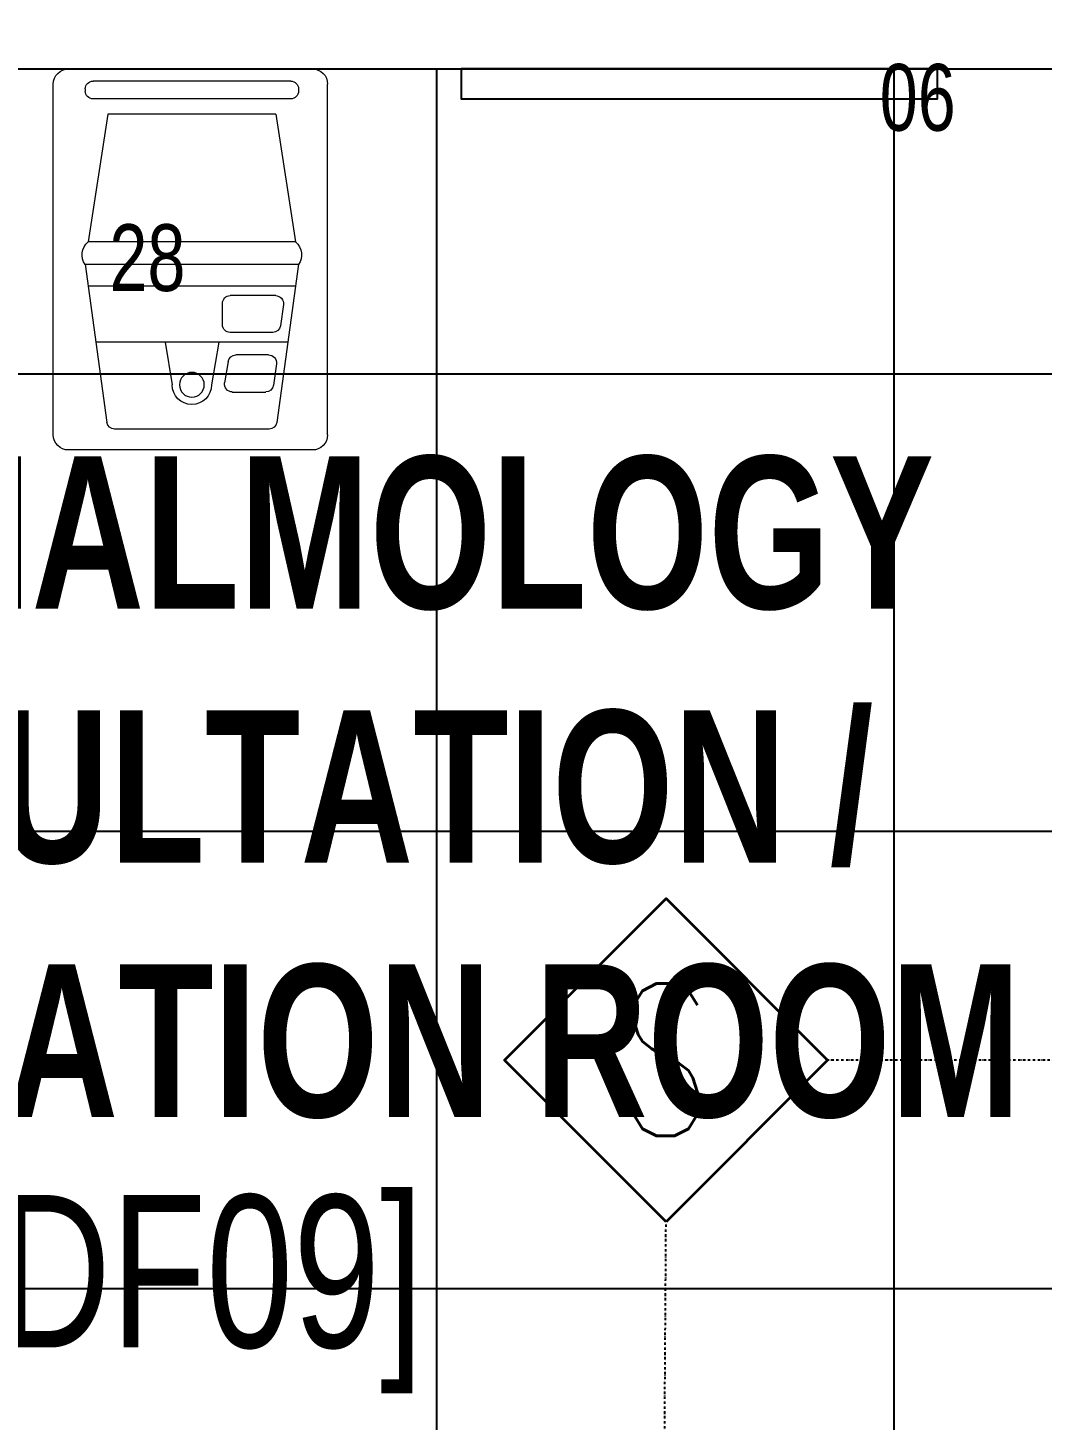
# Model space of a CAD drawing. Extents: x -12260 to 57327, y -29287 to 19916.
# Drawn here: x 11539 to 12870, y -9033 to -7206 of the extents above; entities that cross this region are included whole.
import ezdxf
from ezdxf import colors
from ezdxf.entities.mleader import LeaderData, LeaderLine
from ezdxf.enums import TextEntityAlignment as Align
from ezdxf.math import Vec2, Vec3

# ---------------------------------------------------------------- set-up
doc = ezdxf.new("R2010")
doc.units = 0
doc.header["$LTSCALE"] = 0.25
doc.linetypes.add('DASHDOT', pattern=[25.4, 12.7, -6.35, 0, -6.35])
for name, color, linetype, lineweight in [('01-First Floor$0$72_EGR_BASE_TEXT', 252, 'Continuous', 5), ('01-First Floor$0$72_EGR_EQP_TAG', 142, 'Continuous', 5), ('01-First Floor$0$LOADING', 253, 'Continuous', 5), ('01-First Floor$0$Walls', 251, 'Continuous', 5), ('E-LITE-CLNG-CNDT', 6, 'DASHDOT', 35), ('F-ALRM-CLNG @ 100', 33, 'Continuous', 35), ('F-ALRM-CLNG-CNDT', 51, 'DASHDOT', 25), ('T-DATA-TEXT', 2, 'Continuous', 25)]:
    doc.layers.add(name, color=color, linetype=linetype, lineweight=lineweight)
doc.layers.add('01-First Floor$0$FALSE CEILING', color=251, linetype='Continuous')
doc.styles.add('01-First Floor$0$X3G_ENTITY_257CFD', font='swisscl.ttf', dxfattribs={"height": 200})
doc.styles.add('01-First Floor$0$X3G_ENTITY_9EC9', font='swisscl.ttf', dxfattribs={"height": 0.2})
doc.styles.add('01-First Floor$0$X3G_ENTITY_9F38', font='swisscl.ttf', dxfattribs={"height": 0.2})
doc.styles.add('DC_Elc_Romans', font='elc_romans.shx', dxfattribs={"width": 0.7})
doc.styles.add('DC_SIMPLEX', font='SIMPLEX.shx', dxfattribs={"width": 0.7})

# ---------------------------------------------------------------- blocks, each defined once
blk = doc.blocks.new('*X187')
at = {"color": 0}
for p, q in [((5, 3), (5, 3)), ((5, 3), (5, 3)), ((5, 3), (5, 3)), ((5, 3), (5, 3)), ((5, 3), (5, 3)), ((5, 3), (5, 3)), ((5, 3), (5, 3)), ((5, 3), (5, 3)), ((5, 3), (5, 3)), ((5, 3), (5, 3)), ((5, 3), (5, 3)), ((5, 3), (5, 3)), ((5, 3), (5, 3)), ((5, 3), (5, 3)), ((5, 3), (5, 3)), ((5, 3), (5, 3)), ((5, 3), (5, 3)), ((5, 3), (5, 3)), ((5, 3), (5, 3)), ((5, 3), (5, 3)), ((5, 3), (5, 3)), ((5, 3), (5, 3)), ((5, 3), (5, 3)), ((5, 3), (5, 3)), ((5, 3), (5, 3)), ((5, 3), (5, 3)), ((5, 3), (5, 3)), ((5, 3), (5, 3)), ((5, 3), (5, 3)), ((5, 3), (5, 3)), ((5, 3), (5, 3)), ((5, 3), (5, 3)), ((5, 3), (5, 3)), ((5, 3), (5, 3)), ((5, 3), (5, 3)), ((5, 3), (5, 3)), ((5, 3), (5, 3)), ((5, 3), (5, 3)), ((5, 3), (5, 3)), ((5, 3), (5, 3)), ((5, 3), (5, 3)), ((5, 3), (5, 3)), ((5, 3), (5, 3)), ((5, 3), (5, 3)), ((5, 3), (5, 3)), ((5, 3), (5, 3)), ((5, 3), (5, 3)), ((5, 3), (5, 3)), ((5, 3), (5, 3)), ((5, 3), (5, 3)), ((5, 3), (5, 3)), ((5, 3), (5, 3)), ((5, 3), (5, 3)), ((5, 3), (5, 3)), ((5, 3), (5, 3)), ((5, 3), (5, 3)), ((5, 3), (5, 3)), ((5, 3), (5, 3)), ((5, 3), (5, 3)), ((5, 3), (5, 3)), ((5, 3), (5, 3)), ((5, 3), (5, 3)), ((5, 3), (5, 3)), ((5, 3), (5, 3)), ((5, 3), (5, 3)), ((5, 3), (5, 3)), ((6, 3), (5, 3)), ((5, 3), (5, 3)), ((6, 3), (5, 3)), ((5, 3), (5, 3)), ((6, 3), (5, 3)), ((5, 3), (5, 3)), ((6, 3), (5, 3)), ((5, 3), (5, 3)), ((5, 3), (5, 3)), ((5, 3), (5, 3)), ((5, 3), (5, 3)), ((5, 3), (5, 3)), ((5, 3), (5, 3)), ((5, 3), (5, 3)), ((5, 3), (5, 3)), ((5, 3), (5, 3)), ((5, 3), (5, 3)), ((5, 3), (5, 3)), ((5, 3), (5, 3)), ((5, 3), (5, 3)), ((5, 3), (5, 3)), ((5, 3), (5, 3)), ((5, 3), (5, 3)), ((5, 3), (5, 3)), ((5, 3), (5, 3)), ((5, 3), (5, 3)), ((5, 3), (5, 3)), ((5, 3), (5, 3)), ((5, 3), (5, 3)), ((5, 3), (5, 3)), ((6, 3), (6, 3)), ((6, 3), (6, 3)), ((6, 3), (6, 3)), ((6, 3), (6, 3)), ((6, 3), (6, 3)), ((6, 3), (6, 3)), ((6, 3), (6, 3)), ((6, 3), (6, 3)), ((6, 3), (6, 3)), ((6, 3), (6, 3)), ((6, 3), (6, 3)), ((6, 3), (6, 3)), ((6, 3), (6, 3)), ((6, 3), (6, 3)), ((6, 3), (6, 3)), ((6, 3), (6, 3)), ((6, 3), (6, 3)), ((6, 3), (6, 3)), ((6, 3), (6, 3)), ((6, 3), (6, 3)), ((6, 3), (6, 3)), ((6, 3), (6, 3)), ((6, 3), (6, 3)), ((6, 3), (6, 3)), ((6, 3), (6, 3)), ((6, 3), (6, 3)), ((6, 3), (6, 3)), ((6, 3), (6, 3)), ((6, 3), (6, 3)), ((6, 3), (6, 3)), ((6, 3), (6, 3)), ((6, 3), (6, 3)), ((6, 3), (6, 3)), ((6, 3), (6, 3)), ((6, 3), (6, 3)), ((6, 3), (6, 3)), ((6, 3), (6, 3)), ((6, 3), (6, 3)), ((6, 3), (6, 3)), ((6, 3), (6, 3)), ((6, 3), (6, 3)), ((6, 3), (6, 3)), ((6, 3), (6, 3)), ((6, 3), (6, 3)), ((6, 3), (6, 3)), ((6, 3), (6, 3)), ((6, 3), (6, 3)), ((6, 3), (6, 3)), ((6, 3), (6, 3)), ((6, 3), (6, 3)), ((6, 3), (6, 3)), ((6, 3), (6, 3)), ((6, 3), (6, 3)), ((6, 3), (6, 3)), ((6, 3), (6, 3)), ((6, 3), (6, 3)), ((6, 3), (6, 3)), ((6, 3), (6, 3)), ((6, 3), (6, 3)), ((6, 3), (6, 3)), ((6, 3), (6, 3)), ((6, 3), (6, 3)), ((6, 3), (6, 3)), ((6, 3), (6, 3)), ((6, 3), (6, 3)), ((6, 3), (6, 3)), ((6, 3), (6, 3)), ((6, 3), (6, 3)), ((6, 3), (6, 3)), ((6, 3), (6, 3)), ((6, 3), (6, 3)), ((6, 3), (6, 3)), ((6, 3), (6, 3)), ((6, 3), (6, 3)), ((6, 3), (6, 3)), ((6, 3), (6, 3)), ((6, 3), (6, 3)), ((6, 3), (6, 3)), ((6, 3), (6, 3)), ((6, 3), (6, 3)), ((6, 3), (6, 3)), ((6, 3), (6, 3)), ((6, 3), (6, 3)), ((6, 3), (6, 3)), ((6, 3), (6, 3)), ((6, 3), (6, 3)), ((6, 3), (6, 3)), ((6, 3), (6, 3)), ((6, 3), (6, 3)), ((6, 3), (6, 3)), ((6, 3), (6, 3)), ((6, 3), (6, 3)), ((6, 3), (6, 3)), ((6, 3), (6, 3)), ((6, 3), (6, 3)), ((6, 3), (6, 3)), ((6, 3), (6, 3)), ((6, 3), (6, 3)), ((6, 3), (6, 3)), ((6, 3), (6, 3)), ((6, 3), (6, 3)), ((6, 3), (6, 3)), ((6, 3), (6, 3)), ((6, 3), (6, 3)), ((6, 3), (6, 3)), ((6, 3), (6, 3)), ((6, 3), (6, 3)), ((6, 3), (6, 3)), ((6, 3), (6, 3)), ((6, 3), (6, 3)), ((6, 3), (6, 3)), ((6, 3), (6, 3)), ((6, 3), (6, 3)), ((6, 3), (6, 3)), ((6, 3), (6, 3)), ((6, 3), (6, 3)), ((6, 3), (6, 3)), ((6, 3), (6, 3)), ((6, 3), (6, 3)), ((6, 3), (6, 3)), ((6, 3), (6, 3)), ((6, 3), (6, 3)), ((6, 3), (6, 3)), ((6, 3), (6, 3)), ((6, 3), (6, 3)), ((6, 3), (6, 3)), ((6, 3), (6, 3)), ((6, 3), (6, 3)), ((6, 3), (6, 3)), ((6, 3), (6, 3)), ((6, 3), (6, 3)), ((6, 3), (6, 3)), ((6, 3), (6, 3)), ((6, 3), (6, 3)), ((6, 3), (6, 3)), ((6, 3), (6, 3)), ((6, 3), (6, 3)), ((6, 3), (6, 3)), ((6, 3), (6, 3)), ((6, 3), (6, 3)), ((6, 3), (6, 3)), ((6, 3), (6, 3)), ((6, 3), (6, 3)), ((6, 3), (6, 3)), ((6, 3), (6, 3)), ((6, 3), (6, 3)), ((6, 3), (6, 3)), ((6, 3), (6, 3)), ((6, 3), (6, 3)), ((6, 3), (6, 3)), ((6, 3), (6, 3)), ((6, 3), (6, 3)), ((6, 3), (6, 3)), ((6, 3), (6, 3)), ((6, 3), (6, 3)), ((6, 3), (6, 3)), ((6, 3), (6, 3)), ((6, 3), (6, 3)), ((6, 3), (6, 3)), ((6, 3), (6, 3)), ((6, 3), (6, 3)), ((6, 3), (6, 3)), ((6, 3), (6, 3)), ((6, 3), (6, 3)), ((6, 3), (6, 3)), ((6, 3), (6, 3)), ((6, 3), (6, 3)), ((6, 3), (6, 3)), ((6, 3), (6, 3)), ((6, 3), (6, 3)), ((6, 3), (6, 3)), ((6, 3), (6, 3)), ((6, 3), (6, 3)), ((6, 3), (6, 3)), ((6, 3), (6, 3)), ((6, 3), (6, 3)), ((6, 3), (6, 3)), ((6, 3), (6, 3)), ((6, 3), (6, 3)), ((6, 3), (6, 3)), ((6, 3), (6, 3)), ((6, 3), (6, 3)), ((6, 3), (6, 3)), ((6, 3), (6, 3)), ((6, 3), (6, 3)), ((6, 3), (6, 3)), ((6, 3), (6, 3)), ((6, 3), (6, 3)), ((6, 3), (6, 3)), ((6, 3), (6, 3)), ((6, 3), (6, 3)), ((6, 3), (6, 3)), ((6, 3), (6, 3)), ((6, 3), (6, 3)), ((6, 3), (6, 3)), ((6, 3), (6, 3)), ((6, 3), (6, 3)), ((6, 3), (6, 3)), ((6, 3), (6, 3)), ((6, 3), (6, 3)), ((6, 3), (6, 3)), ((6, 3), (6, 3)), ((6, 3), (6, 3)), ((6, 3), (6, 3)), ((6, 3), (5, 3)), ((6, 3), (5, 3)), ((6, 3), (5, 3)), ((6, 3), (5, 3)), ((6, 3), (5, 3)), ((6, 3), (6, 3)), ((6, 3), (6, 3)), ((6, 3), (6, 3)), ((6, 3), (6, 3)), ((6, 3), (6, 3)), ((6, 3), (6, 3)), ((6, 3), (6, 3)), ((6, 3), (6, 3)), ((6, 3), (6, 3)), ((6, 3), (6, 3)), ((6, 3), (6, 3)), ((6, 3), (6, 3)), ((6, 3), (6, 3)), ((6, 3), (6, 3)), ((6, 3), (6, 3)), ((6, 3), (6, 3)), ((6, 3), (6, 3)), ((6, 3), (6, 3)), ((6, 3), (6, 3)), ((6, 3), (6, 3)), ((6, 3), (6, 3)), ((6, 3), (6, 3)), ((6, 3), (6, 3)), ((6, 3), (6, 3)), ((6, 3), (6, 3)), ((6, 3), (6, 3)), ((6, 3), (6, 3)), ((6, 3), (6, 3)), ((6, 3), (6, 3)), ((6, 3), (6, 3)), ((6, 3), (6, 3)), ((6, 3), (6, 3)), ((6, 3), (6, 3)), ((6, 3), (6, 3)), ((6, 3), (6, 3)), ((6, 3), (6, 3)), ((6, 3), (6, 3)), ((6, 3), (6, 3)), ((6, 3), (6, 3)), ((6, 3), (6, 3)), ((6, 3), (6, 3)), ((6, 3), (6, 3)), ((6, 3), (6, 3)), ((6, 3), (6, 3)), ((6, 3), (6, 3)), ((6, 3), (6, 3)), ((6, 3), (6, 3)), ((6, 3), (6, 3)), ((6, 3), (6, 3)), ((6, 3), (6, 3)), ((6, 3), (6, 3)), ((6, 3), (6, 3)), ((6, 3), (6, 3)), ((6, 3), (6, 3)), ((6, 3), (6, 3)), ((6, 3), (6, 3)), ((6, 3), (6, 3)), ((6, 3), (6, 3)), ((6, 3), (6, 3)), ((6, 3), (6, 3)), ((6, 3), (6, 3)), ((6, 3), (6, 3)), ((6, 3), (6, 3)), ((6, 3), (6, 3)), ((6, 3), (6, 3)), ((6, 3), (6, 3)), ((6, 3), (6, 3)), ((6, 3), (6, 3)), ((6, 3), (6, 3)), ((6, 3), (6, 3)), ((6, 3), (6, 3)), ((6, 3), (6, 3)), ((6, 3), (6, 3)), ((6, 3), (6, 3)), ((6, 3), (6, 3)), ((6, 3), (6, 3)), ((6, 3), (6, 3)), ((6, 3), (6, 3)), ((6, 3), (6, 3)), ((6, 3), (6, 3)), ((6, 3), (6, 3)), ((6, 3), (6, 3)), ((6, 3), (6, 3)), ((6, 3), (6, 3)), ((6, 3), (6, 3)), ((6, 3), (6, 3)), ((6, 3), (6, 3)), ((6, 3), (6, 3)), ((6, 3), (6, 3)), ((6, 3), (6, 3)), ((6, 3), (6, 3)), ((6, 3), (6, 3)), ((6, 3), (6, 3)), ((6, 3), (6, 3)), ((6, 3), (6, 3)), ((6, 3), (6, 3)), ((6, 3), (6, 3)), ((6, 3), (6, 3)), ((6, 3), (6, 3)), ((6, 3), (6, 3)), ((6, 3), (6, 3)), ((6, 3), (6, 3)), ((6, 3), (6, 3)), ((6, 3), (6, 3)), ((6, 3), (6, 3)), ((6, 3), (6, 3)), ((6, 3), (6, 3)), ((6, 3), (6, 3)), ((6, 3), (6, 3)), ((6, 3), (6, 3)), ((6, 3), (6, 3)), ((6, 3), (6, 3)), ((6, 3), (6, 3)), ((6, 3), (6, 3)), ((6, 3), (6, 3)), ((6, 3), (6, 3)), ((6, 3), (6, 3)), ((6, 3), (6, 3)), ((6, 3), (6, 3)), ((6, 3), (6, 3)), ((6, 3), (6, 3)), ((6, 3), (6, 3)), ((6, 3), (6, 3)), ((6, 3), (6, 3)), ((6, 3), (6, 3)), ((6, 3), (6, 3)), ((6, 3), (6, 3)), ((6, 3), (6, 3)), ((6, 3), (6, 3)), ((6, 3), (6, 3)), ((6, 3), (6, 3)), ((6, 3), (6, 3)), ((6, 3), (6, 3)), ((6, 3), (6, 3)), ((6, 3), (6, 3)), ((6, 3), (6, 3)), ((6, 3), (6, 3)), ((6, 3), (6, 3)), ((6, 3), (6, 3)), ((6, 3), (6, 3)), ((6, 3), (6, 3)), ((6, 3), (6, 3)), ((6, 3), (6, 3)), ((6, 3), (6, 3)), ((6, 3), (6, 3)), ((6, 3), (6, 3)), ((6, 3), (6, 3)), ((6, 3), (6, 3)), ((6, 3), (6, 3)), ((6, 3), (6, 3)), ((6, 3), (6, 3)), ((6, 3), (6, 3)), ((6, 3), (6, 3)), ((6, 3), (6, 3)), ((6, 3), (6, 3)), ((6, 3), (6, 3)), ((6, 3), (6, 3)), ((6, 3), (6, 3)), ((6, 3), (6, 3)), ((6, 3), (6, 3)), ((6, 3), (6, 3)), ((6, 3), (6, 3)), ((6, 3), (6, 3)), ((6, 3), (6, 3)), ((6, 3), (6, 3)), ((6, 3), (6, 3)), ((6, 3), (6, 3)), ((6, 3), (6, 3)), ((6, 3), (6, 3)), ((6, 3), (6, 3)), ((6, 3), (6, 3)), ((6, 3), (6, 3)), ((6, 3), (6, 3)), ((6, 3), (6, 3)), ((6, 3), (6, 3)), ((6, 3), (6, 3)), ((6, 3), (6, 3)), ((6, 3), (6, 3)), ((6, 3), (6, 3)), ((6, 3), (6, 3)), ((6, 3), (6, 3)), ((6, 3), (6, 3)), ((6, 3), (6, 3)), ((6, 3), (6, 3)), ((6, 3), (6, 3)), ((6, 3), (6, 3)), ((6, 3), (6, 3)), ((6, 3), (6, 3)), ((6, 3), (6, 3)), ((6, 3), (6, 3)), ((6, 3), (6, 3)), ((6, 3), (6, 3)), ((6, 3), (6, 3)), ((6, 3), (6, 3)), ((6, 3), (6, 3)), ((6, 3), (6, 3)), ((6, 3), (6, 3)), ((6, 3), (6, 3)), ((6, 3), (6, 3)), ((6, 3), (6, 3)), ((6, 3), (6, 3)), ((6, 3), (6, 3)), ((6, 3), (6, 3)), ((6, 3), (6, 3)), ((6, 3), (6, 3)), ((6, 3), (6, 3)), ((6, 3), (6, 3)), ((6, 3), (6, 3)), ((6, 3), (6, 3)), ((6, 3), (6, 3)), ((6, 3), (6, 3)), ((6, 3), (6, 3)), ((6, 3), (6, 3)), ((6, 3), (6, 3)), ((6, 3), (6, 3)), ((6, 3), (6, 3)), ((6, 3), (6, 3)), ((6, 3), (6, 3)), ((6, 3), (6, 3)), ((6, 3), (6, 3)), ((6, 3), (6, 3)), ((6, 3), (6, 3)), ((6, 3), (6, 3)), ((6, 3), (6, 3)), ((6, 3), (6, 3)), ((6, 3), (6, 3)), ((6, 3), (6, 3)), ((6, 3), (6, 3)), ((6, 3), (6, 3)), ((6, 3), (6, 3)), ((6, 3), (6, 3)), ((6, 3), (6, 3)), ((6, 3), (6, 3)), ((6, 3), (6, 3)), ((6, 3), (6, 3)), ((6, 3), (6, 3)), ((6, 3), (6, 3)), ((6, 3), (6, 3)), ((6, 3), (6, 3)), ((6, 3), (6, 3)), ((6, 3), (6, 3)), ((6, 3), (6, 3)), ((6, 3), (6, 3)), ((6, 3), (6, 3)), ((6, 3), (6, 3)), ((6, 3), (6, 3)), ((6, 3), (6, 3)), ((6, 3), (6, 3)), ((6, 3), (6, 3)), ((6, 3), (6, 3)), ((6, 3), (6, 3)), ((6, 3), (6, 3)), ((6, 3), (6, 3)), ((6, 3), (6, 3)), ((6, 3), (6, 3)), ((6, 3), (6, 3)), ((6, 3), (6, 3)), ((6, 3), (6, 3)), ((6, 3), (6, 3)), ((6, 3), (6, 3)), ((6, 3), (6, 3)), ((6, 3), (6, 3)), ((6, 3), (6, 3)), ((6, 3), (6, 3)), ((6, 3), (6, 3)), ((6, 3), (6, 3)), ((6, 3), (6, 3)), ((6, 3), (6, 3)), ((6, 3), (6, 3)), ((6, 3), (6, 3)), ((6, 3), (6, 3)), ((6, 3), (6, 3)), ((6, 3), (6, 3)), ((6, 3), (6, 3)), ((6, 3), (6, 3)), ((6, 3), (6, 3)), ((6, 3), (6, 3)), ((6, 3), (6, 3)), ((6, 3), (6, 3)), ((6, 3), (6, 3)), ((6, 3), (6, 3)), ((6, 3), (6, 3)), ((6, 3), (6, 3)), ((6, 3), (6, 3)), ((6, 3), (6, 3)), ((6, 3), (6, 3)), ((6, 3), (6, 3)), ((6, 3), (6, 3)), ((6, 3), (6, 3)), ((6, 3), (6, 3)), ((6, 3), (6, 3)), ((6, 3), (6, 3)), ((6, 3), (6, 3)), ((6, 3), (6, 3)), ((6, 3), (6, 3)), ((6, 3), (6, 3)), ((6, 3), (6, 3)), ((6, 3), (6, 3)), ((6, 3), (6, 3)), ((6, 3), (6, 3)), ((6, 3), (6, 3)), ((6, 3), (6, 3)), ((6, 3), (6, 3)), ((6, 3), (6, 3)), ((6, 3), (6, 3)), ((6, 3), (6, 3)), ((6, 3), (6, 3)), ((6, 3), (6, 3)), ((6, 3), (6, 3)), ((6, 3), (6, 3)), ((6, 3), (6, 3)), ((6, 3), (6, 3)), ((6, 3), (6, 3)), ((6, 3), (6, 3)), ((6, 3), (6, 3)), ((6, 3), (6, 3)), ((6, 3), (6, 3))]:
    blk.add_line(p, q, dxfattribs=at)
blk = doc.blocks.new('*X188')
at = {"color": 0}
for p, q in [((13, 1), (13, 1)), ((13, 1), (13, 1)), ((13, 1), (13, 1)), ((13, 1), (13, 1)), ((13, 1), (13, 1)), ((13, 1), (13, 1)), ((13, 1), (13, 1)), ((13, 1), (13, 1)), ((13, 1), (13, 1)), ((13, 1), (13, 1)), ((13, 1), (13, 1)), ((13, 1), (13, 1)), ((13, 1), (13, 1)), ((13, 1), (13, 1)), ((13, 1), (13, 1)), ((13, 1), (14, 1)), ((13, 1), (14, 1)), ((13, 1), (14, 1)), ((13, 1), (13, 1)), ((13, 1), (13, 1)), ((13, 1), (13, 1)), ((13, 1), (13, 1)), ((13, 1), (13, 1)), ((13, 1), (13, 1)), ((13, 1), (13, 1)), ((13, 1), (13, 1)), ((13, 1), (13, 1)), ((13, 1), (13, 1)), ((13, 1), (13, 1)), ((13, 1), (13, 1)), ((13, 1), (13, 1)), ((13, 1), (13, 1)), ((13, 1), (13, 1)), ((13, 1), (13, 1)), ((13, 1), (13, 1)), ((13, 1), (13, 1)), ((13, 1), (13, 1)), ((13, 1), (13, 1)), ((13, 1), (13, 1)), ((13, 1), (13, 1)), ((13, 1), (13, 1)), ((13, 1), (13, 1)), ((13, 1), (13, 1)), ((13, 1), (13, 1)), ((13, 1), (13, 1)), ((13, 1), (13, 1)), ((13, 1), (13, 1)), ((13, 1), (13, 1)), ((13, 1), (13, 1)), ((13, 1), (13, 1)), ((13, 1), (13, 1)), ((13, 1), (13, 1)), ((13, 1), (13, 1)), ((13, 1), (13, 1)), ((13, 1), (13, 1)), ((13, 1), (13, 1)), ((13, 1), (13, 1)), ((13, 1), (13, 1)), ((13, 1), (13, 1)), ((13, 1), (13, 1)), ((13, 1), (13, 1)), ((13, 1), (13, 1)), ((13, 1), (13, 1)), ((13, 1), (13, 1)), ((13, 1), (13, 1)), ((13, 1), (13, 1)), ((13, 1), (13, 1)), ((13, 1), (13, 1)), ((13, 1), (13, 1)), ((13, 1), (13, 1)), ((13, 1), (13, 1)), ((13, 1), (13, 1)), ((13, 1), (13, 1)), ((13, 1), (13, 1)), ((13, 1), (13, 1)), ((13, 1), (13, 1)), ((13, 1), (13, 1)), ((13, 1), (13, 1)), ((13, 1), (13, 1)), ((13, 1), (13, 1)), ((13, 1), (13, 1)), ((13, 1), (13, 1)), ((13, 1), (13, 1)), ((13, 1), (13, 1)), ((13, 1), (13, 1)), ((13, 1), (13, 1)), ((13, 1), (13, 1)), ((13, 1), (13, 1)), ((13, 1), (13, 1)), ((13, 1), (13, 1)), ((13, 1), (13, 1)), ((13, 1), (13, 1)), ((13, 1), (13, 1)), ((13, 1), (13, 1)), ((13, 1), (13, 1)), ((13, 1), (13, 1)), ((13, 1), (13, 1)), ((13, 1), (13, 1)), ((13, 1), (13, 1)), ((13, 1), (13, 1)), ((13, 1), (13, 1)), ((13, 1), (13, 1)), ((13, 1), (13, 1)), ((13, 1), (13, 1)), ((13, 1), (13, 1)), ((13, 1), (13, 1)), ((13, 1), (13, 1)), ((13, 1), (13, 1)), ((13, 1), (13, 1)), ((13, 1), (13, 1)), ((13, 1), (13, 1)), ((13, 1), (13, 1)), ((13, 1), (13, 1)), ((13, 1), (13, 1)), ((13, 1), (13, 1)), ((13, 1), (13, 1)), ((13, 1), (13, 1)), ((13, 1), (13, 1)), ((13, 1), (13, 1)), ((13, 1), (13, 1)), ((13, 1), (13, 1)), ((13, 1), (13, 1)), ((13, 1), (13, 1)), ((13, 1), (14, 1)), ((13, 0), (13, 0)), ((13, 0), (13, 0)), ((13, 0), (13, 0)), ((13, 0), (13, 0)), ((13, 0), (13, 0)), ((13, 0), (13, 0)), ((13, 0), (13, 0)), ((13, 0), (13, 0)), ((13, 0), (13, 0)), ((13, 0), (13, 0)), ((13, 0), (13, 0)), ((13, 0), (13, 0)), ((13, 0), (13, 0)), ((13, 0), (13, 0)), ((13, 0), (13, 0)), ((13, 0), (13, 0)), ((13, 0), (13, 0)), ((13, 0), (13, 0)), ((13, 0), (13, 0)), ((13, 0), (13, 0)), ((13, 0), (13, 0)), ((13, 0), (13, 0)), ((13, 0), (13, 0)), ((13, 0), (13, 0)), ((13, 0), (13, 0)), ((13, 0), (13, 0)), ((13, 0), (13, 0)), ((13, 0), (13, 0)), ((13, 0), (13, 0)), ((13, 0), (13, 0)), ((13, 0), (13, 0)), ((13, 0), (13, 0)), ((13, 0), (13, 0)), ((13, 0), (13, 0)), ((13, 0), (13, 0)), ((13, 0), (13, 0)), ((13, 0), (13, 0)), ((13, 0), (13, 0)), ((13, 0), (13, 0)), ((13, 0), (13, 0)), ((13, 0), (13, 0)), ((13, 0), (13, 0)), ((13, 0), (13, 0)), ((13, 0), (13, 0)), ((13, 0), (13, 0)), ((13, 0), (13, 0)), ((13, 0), (13, 0)), ((13, 0), (13, 0)), ((13, 0), (14, 0)), ((13, 0), (14, 0)), ((13, 0), (13, 0)), ((13, 0), (14, 0)), ((14, 1), (14, 1)), ((14, 1), (14, 1)), ((14, 1), (14, 1)), ((14, 1), (14, 1)), ((14, 1), (14, 1)), ((14, 1), (14, 1)), ((14, 1), (14, 1)), ((14, 1), (14, 1)), ((14, 1), (14, 1)), ((14, 1), (14, 1)), ((14, 1), (14, 1)), ((14, 1), (14, 1)), ((14, 1), (14, 1)), ((14, 1), (14, 1)), ((14, 1), (14, 1)), ((14, 1), (14, 1)), ((14, 1), (14, 1)), ((14, 1), (14, 1)), ((14, 1), (14, 1)), ((14, 1), (14, 1)), ((14, 1), (14, 1)), ((14, 1), (14, 1)), ((14, 1), (14, 1)), ((14, 1), (14, 1)), ((14, 1), (14, 1)), ((14, 1), (14, 1)), ((14, 1), (14, 1)), ((14, 1), (14, 1)), ((14, 1), (14, 1)), ((14, 1), (14, 1)), ((14, 1), (14, 1)), ((14, 1), (14, 1)), ((14, 1), (14, 1)), ((14, 1), (14, 1)), ((14, 1), (14, 1)), ((14, 1), (14, 1)), ((14, 1), (14, 1)), ((14, 1), (14, 1)), ((14, 1), (14, 1)), ((14, 1), (14, 1)), ((14, 1), (14, 1)), ((14, 1), (14, 1)), ((14, 1), (14, 1)), ((14, 1), (14, 1)), ((14, 1), (14, 1)), ((14, 1), (14, 1)), ((14, 1), (14, 1)), ((14, 1), (14, 1)), ((14, 1), (14, 1)), ((14, 1), (14, 1)), ((14, 1), (14, 1)), ((14, 1), (14, 1)), ((14, 1), (14, 1)), ((14, 1), (14, 1)), ((14, 1), (14, 1)), ((14, 1), (14, 1)), ((14, 1), (14, 1)), ((14, 1), (14, 1)), ((14, 1), (14, 1)), ((14, 1), (14, 1)), ((14, 1), (14, 1)), ((14, 1), (14, 1)), ((14, 1), (14, 1)), ((14, 1), (14, 1)), ((14, 1), (14, 1)), ((14, 1), (14, 1)), ((14, 1), (14, 1)), ((14, 1), (14, 1)), ((14, 1), (14, 1)), ((14, 1), (14, 1)), ((14, 1), (14, 1)), ((14, 1), (14, 1)), ((14, 1), (14, 1)), ((14, 1), (14, 1)), ((14, 1), (14, 1)), ((14, 1), (14, 1)), ((14, 1), (14, 1)), ((14, 1), (14, 1)), ((14, 1), (14, 1)), ((14, 1), (14, 1)), ((14, 1), (14, 1)), ((14, 1), (14, 1)), ((14, 1), (14, 1)), ((14, 1), (14, 1)), ((14, 1), (14, 1)), ((14, 1), (14, 1)), ((14, 1), (14, 1)), ((14, 1), (14, 1)), ((14, 1), (14, 1)), ((14, 1), (14, 1)), ((14, 1), (14, 1)), ((14, 1), (14, 1)), ((14, 1), (14, 1)), ((14, 1), (14, 1)), ((14, 0), (14, 0)), ((14, 0), (14, 0)), ((14, 0), (14, 0)), ((14, 0), (14, 0)), ((14, 0), (14, 0)), ((14, 0), (14, 0)), ((14, 0), (14, 0)), ((14, 0), (14, 0)), ((14, 0), (14, 0)), ((14, 0), (14, 0)), ((14, 0), (14, 0)), ((14, 0), (14, 0)), ((14, 0), (14, 0)), ((14, 0), (14, 0)), ((14, 0), (14, 0)), ((14, 0), (14, 0)), ((14, 0), (14, 0)), ((14, 0), (14, 0)), ((14, 0), (14, 0)), ((14, 0), (14, 0)), ((14, 0), (14, 0)), ((14, 0), (14, 0)), ((14, 0), (14, 0)), ((14, 0), (14, 0)), ((14, 0), (14, 0)), ((14, 0), (14, 0)), ((14, 0), (14, 0)), ((14, 0), (14, 0)), ((14, 0), (14, 0)), ((14, 0), (14, 0)), ((14, 0), (14, 0)), ((14, 0), (14, 0)), ((14, 0), (14, 0)), ((14, 0), (14, 0)), ((14, 0), (14, 0)), ((14, 0), (14, 0)), ((14, 0), (14, 0)), ((14, 0), (14, 0)), ((14, 0), (14, 0)), ((14, 0), (14, 0)), ((14, 0), (14, 0)), ((14, 0), (14, 0)), ((14, 0), (14, 0)), ((14, 0), (14, 0)), ((14, 0), (14, 0)), ((14, 0), (14, 0)), ((14, 0), (14, 0)), ((14, 0), (14, 0)), ((13, 0), (13, 0)), ((13, 0), (14, 0)), ((13, 0), (13, 0)), ((13, 0), (14, 0)), ((13, 0), (13, 0)), ((13, 0), (14, 0)), ((13, 0), (13, 0)), ((13, 0), (13, 0)), ((13, 0), (13, 0)), ((13, 0), (13, 0)), ((13, 0), (14, 0)), ((13, 0), (13, 0)), ((13, 0), (14, 0)), ((13, 0), (13, 0)), ((13, 0), (14, 0)), ((13, 0), (13, 0)), ((13, 0), (14, 0)), ((13, 0), (13, 0)), ((13, 0), (14, 0)), ((13, 0), (13, 0)), ((13, 0), (14, 0)), ((13, 0), (13, 0)), ((13, 0), (14, 0)), ((13, 0), (13, 0)), ((13, 0), (13, 0)), ((13, 0), (13, 0)), ((13, 0), (14, 0)), ((13, 0), (13, 0)), ((13, 0), (14, 0)), ((13, 0), (13, 0)), ((13, 0), (14, 0)), ((13, 0), (13, 0)), ((13, 0), (14, 0)), ((13, 0), (13, 0)), ((13, 0), (13, 0)), ((13, 0), (13, 0)), ((13, 0), (13, 0)), ((13, 0), (13, 0)), ((13, 0), (13, 0)), ((13, 0), (13, 0)), ((13, 0), (13, 0)), ((13, 0), (13, 0)), ((13, 0), (13, 0)), ((13, 0), (13, 0)), ((13, 0), (13, 0)), ((13, 0), (13, 0)), ((13, 0), (13, 0)), ((13, 0), (13, 0)), ((13, 0), (13, 0)), ((13, 0), (13, 0)), ((13, 0), (13, 0)), ((13, 0), (13, 0)), ((13, 0), (13, 0)), ((13, 0), (13, 0)), ((13, 0), (13, 0)), ((13, 0), (13, 0)), ((13, 0), (13, 0)), ((13, 0), (13, 0)), ((13, 0), (13, 0)), ((13, 0), (13, 0)), ((13, 0), (13, 0)), ((13, 0), (13, 0)), ((13, 0), (13, 0)), ((13, 0), (13, 0)), ((13, -1), (13, -1)), ((13, -1), (13, -1)), ((13, -1), (13, -1)), ((13, -1), (13, -1)), ((13, -1), (13, -1)), ((13, -1), (14, -1)), ((13, -1), (13, -1)), ((14, 0), (14, 0)), ((14, 0), (14, 0)), ((14, 0), (14, 0)), ((14, 0), (14, 0)), ((14, 0), (14, 0)), ((14, 0), (14, 0)), ((14, 0), (14, 0)), ((14, 0), (14, 0)), ((14, 0), (14, 0)), ((14, 0), (14, 0)), ((14, 0), (14, 0)), ((14, 0), (14, 0)), ((14, 0), (14, 0)), ((14, 0), (14, 0)), ((14, 0), (14, 0)), ((13, 0), (14, 0)), ((14, 0), (14, 0)), ((14, 0), (14, 0)), ((14, 0), (14, 0)), ((14, 0), (14, 0)), ((14, 0), (14, 0)), ((14, 0), (14, 0)), ((14, 0), (14, 0)), ((14, 0), (14, 0)), ((14, 0), (14, 0)), ((14, 0), (14, 0)), ((14, 0), (14, 0)), ((14, 0), (14, 0)), ((14, 0), (14, 0)), ((14, 0), (14, 0)), ((14, 0), (14, 0)), ((14, 0), (14, 0)), ((14, 0), (14, 0)), ((14, 0), (14, 0)), ((14, 0), (14, 0)), ((14, 0), (14, 0)), ((14, 0), (14, 0)), ((14, 0), (14, 0)), ((14, 0), (14, 0)), ((14, 0), (14, 0)), ((14, 0), (14, 0)), ((14, 0), (14, 0)), ((14, 0), (14, 0)), ((14, 0), (14, 0)), ((14, 0), (14, 0)), ((14, 0), (14, 0)), ((14, 0), (14, 0)), ((14, 0), (14, 0)), ((14, 0), (14, 0)), ((14, 0), (14, 0)), ((14, -1), (14, -1)), ((14, -1), (14, -1)), ((14, -1), (14, -1)), ((14, -1), (14, -1)), ((14, -1), (14, -1))]:
    blk.add_line(p, q, dxfattribs=at)
blk = doc.blocks.new('01-First Floor$0$ME13380B-P')
for p, q in [((-0.16, 0.5), (0.16, 0.5)), ((-0.18, 0.02), (-0.18, 0.48)), ((-0.1316, 0.484), (0.1279, 0.484)), ((0.18, 0.02), (0.18, 0.48)), ((-0.1418, 0.4738), (-0.1418, 0.4709)), ((-0.1316, 0.4607), (0.1279, 0.4607)), ((0.1382, 0.4738), (0.1382, 0.4709)), ((-0.1121, 0.4407), (-0.1379, 0.2729)), ((-0.1121, 0.4407), (0.1084, 0.4407)), ((0.1084, 0.4407), (0.1342, 0.2729)), ((-0.1379, 0.2729), (0.1342, 0.2729)), ((-0.1418, 0.244), (-0.1133, 0.0362)), ((-0.1417, 0.2432), (0.138, 0.2432)), ((0.1382, 0.244), (0.1096, 0.0362)), ((-0.1379, 0.2151), (0.1342, 0.2151)), ((-0.1118, 0.2026), (-0.0521, 0.2026)), ((-0.122, 0.1909), (-0.1181, 0.163)), ((-0.0418, 0.1923), (-0.0418, 0.1644)), ((-0.108, 0.1541), (-0.0521, 0.1541)), ((-0.1278, 0.1416), (0.1241, 0.1416)), ((-0.0371, 0.1416), (-0.0277, 0.0855)), ((0.0334, 0.1416), (0.024, 0.0855)), ((-0.1128, 0.1131), (-0.1089, 0.0849)), ((-0.1026, 0.1248), (-0.0597, 0.1248)), ((-0.0496, 0.1162), (-0.0448, 0.088)), ((-0.0549, 0.076), (-0.0988, 0.076)), ((-0.1032, 0.0273), (0.0995, 0.0273)), ((-0.16, 0), (0.16, 0))]:
    blk.add_line(p, q)
for points in [[(0.1084, 0.4407), (0.1084, 0.4407), (0.1084, 0.4407), (0.1084, 0.4407), (0.1084, 0.4407), (0.1084, 0.4407), (0.1084, 0.4407), (0.1084, 0.4407), (0.1084, 0.4407), (0.1084, 0.4407), (0.1084, 0.4407), (0.1084, 0.4407), (0.1084, 0.4407), (0.1084, 0.4407), (0.1084, 0.4407), (0.1084, 0.4407), (0.1084, 0.4407), (0.1084, 0.4407), (0.1084, 0.4407), (0.1084, 0.4407), (0.1084, 0.4407), (0.1084, 0.4407), (0.1084, 0.4407), (0.1084, 0.4407), (0.1084, 0.4407), (0.1084, 0.4407), (0.1084, 0.4407), (0.1084, 0.4407), (0.1084, 0.4407), (0.1084, 0.4407), (0.1084, 0.4407), (0.1084, 0.4407), (0.1084, 0.4407), (0.1084, 0.4407), (0.1084, 0.4407), (0.1084, 0.4407), (0.1084, 0.4407), (0.1084, 0.4407), (0.1084, 0.4407), (0.1084, 0.4407), (0.1084, 0.4407), (0.1084, 0.4407), (0.1084, 0.4407), (0.1084, 0.4407), (0.1084, 0.4407), (0.1084, 0.4407), (0.1084, 0.4407), (0.1084, 0.4407), (0.1084, 0.4407), (0.1084, 0.4407), (0.1084, 0.4407), (0.1084, 0.4407), (0.1084, 0.4407), (0.1084, 0.4407), (0.1084, 0.4407), (0.1084, 0.4407), (0.1084, 0.4407), (0.1084, 0.4407), (0.1084, 0.4407), (0.1084, 0.4407), (0.1084, 0.4407), (0.1084, 0.4407), (0.1084, 0.4407), (0.1084, 0.4407), (0.1084, 0.4407), (0.1084, 0.4407), (0.1084, 0.4407), (0.1084, 0.4407), (0.1084, 0.4407), (0.1084, 0.4407), (0.1084, 0.4407), (0.1084, 0.4407), (0.1084, 0.4407), (0.1084, 0.4407), (0.1084, 0.4407), (0.1084, 0.4407), (0.1084, 0.4407), (0.1084, 0.4407), (0.1084, 0.4407), (0.1084, 0.4407), (0.1084, 0.4407), (0.1084, 0.4407), (0.1084, 0.4407), (0.1084, 0.4407), (0.1084, 0.4407), (0.1084, 0.4407), (0.1084, 0.4407), (0.1084, 0.4407), (0.1084, 0.4407), (0.1084, 0.4407), (0.1084, 0.4407), (0.1084, 0.4407), (0.1084, 0.4407), (0.1084, 0.4407), (0.1084, 0.4407), (0.1084, 0.4407), (0.1084, 0.4407), (0.1084, 0.4407), (0.1084, 0.4407), (0.1084, 0.4407), (0.1084, 0.4407), (0.1084, 0.4407), (0.1084, 0.4407), (0.1084, 0.4407), (0.1084, 0.4407), (0.1084, 0.4407), (0.1084, 0.4407), (0.1084, 0.4407), (0.1084, 0.4407), (0.1084, 0.4407), (0.1084, 0.4407), (0.1084, 0.4407), (0.1084, 0.4407), (0.1084, 0.4407), (0.1084, 0.4407), (0.1084, 0.4407), (0.1084, 0.4407), (0.1084, 0.4407), (0.1084, 0.4407), (0.1084, 0.4407), (0.1084, 0.4407), (0.1084, 0.4407), (0.1084, 0.4407), (0.1084, 0.4407), (0.1084, 0.4407), (0.1084, 0.4407), (0.1084, 0.4407), (0.1084, 0.4407), (0.1084, 0.4407), (0.1084, 0.4407), (0.1084, 0.4407), (0.1084, 0.4407), (0.1084, 0.4407), (0.1084, 0.4407), (0.1084, 0.4407), (0.1084, 0.4407), (0.1084, 0.4407), (0.1084, 0.4407), (0.1084, 0.4407), (0.1084, 0.4407), (0.1084, 0.4407), (0.1084, 0.4407), (0.1084, 0.4407), (0.1084, 0.4407), (0.1084, 0.4407), (0.1084, 0.4407), (0.1084, 0.4407), (0.1084, 0.4407), (0.1084, 0.4407), (0.1084, 0.4407), (0.1084, 0.4407), (0.1084, 0.4407), (0.1084, 0.4407), (0.1084, 0.4407), (0.1084, 0.4407), (0.1084, 0.4407), (0.1084, 0.4407), (0.1084, 0.4407), (0.1084, 0.4407), (0.1084, 0.4407), (0.1084, 0.4407), (0.1084, 0.4407), (0.1084, 0.4407), (0.1084, 0.4407), (0.1084, 0.4407), (0.1084, 0.4407), (0.1084, 0.4407), (0.1084, 0.4407), (0.1084, 0.4407), (0.1084, 0.4407), (0.1084, 0.4407), (0.1084, 0.4407), (0.1084, 0.4407), (0.1084, 0.4407), (0.1084, 0.4407), (0.1084, 0.4407), (0.1084, 0.4407), (0.1084, 0.4407), (0.1084, 0.4407), (0.1084, 0.4407), (0.1084, 0.4407), (0.1084, 0.4407), (0.1084, 0.4407), (0.1084, 0.4407), (0.1084, 0.4407), (0.1084, 0.4407), (0.1084, 0.4407), (0.1084, 0.4407), (0.1084, 0.4407), (0.1084, 0.4407), (0.1084, 0.4407), (0.1084, 0.4407), (0.1084, 0.4407), (0.1084, 0.4407), (0.1084, 0.4407), (0.1084, 0.4407), (0.1084, 0.4407), (0.1084, 0.4407), (0.1084, 0.4407), (0.1084, 0.4407), (0.1084, 0.4407), (0.1084, 0.4407), (0.1084, 0.4407), (0.1084, 0.4407), (0.1084, 0.4407), (0.1084, 0.4407), (0.1084, 0.4407), (0.1084, 0.4407), (0.1084, 0.4407), (0.1084, 0.4407), (0.1084, 0.4407), (0.1084, 0.4407), (0.1084, 0.4407), (0.1084, 0.4407), (0.1084, 0.4407), (0.1084, 0.4407), (0.1084, 0.4407), (0.1084, 0.4407), (0.1084, 0.4407), (0.1084, 0.4407), (0.1084, 0.4407), (0.1084, 0.4407), (0.1084, 0.4407), (0.1084, 0.4407), (0.1084, 0.4407), (0.1084, 0.4407), (0.1084, 0.4407), (0.1084, 0.4407), (0.1084, 0.4407), (0.1084, 0.4407), (0.1084, 0.4407), (0.1084, 0.4407), (0.1084, 0.4407), (0.1084, 0.4407), (0.1084, 0.4407), (0.1084, 0.4407), (0.1084, 0.4407), (0.1084, 0.4407), (0.1084, 0.4407), (0.1084, 0.4407), (0.1084, 0.4407), (0.1084, 0.4407), (0.1084, 0.4407), (0.1084, 0.4407), (0.1084, 0.4407), (0.1084, 0.4407), (0.1084, 0.4407), (0.1084, 0.4407), (0.1084, 0.4407), (0.1084, 0.4407), (0.1084, 0.4407), (0.1084, 0.4407), (0.1084, 0.4407), (0.1084, 0.4407), (0.1084, 0.4407), (0.1084, 0.4407), (0.1084, 0.4407), (0.1084, 0.4407), (0.1084, 0.4407), (0.1084, 0.4407), (0.1084, 0.4407), (0.1084, 0.4407), (0.1084, 0.4407), (0.1084, 0.4407), (0.1084, 0.4407), (0.1084, 0.4407), (0.1084, 0.4407), (0.1084, 0.4407), (0.1084, 0.4407), (0.1084, 0.4407), (0.1084, 0.4407), (0.1084, 0.4407), (0.1084, 0.4407), (0.1084, 0.4407), (0.1084, 0.4407), (0.1084, 0.4407), (0.1084, 0.4407)], [(0.1084, 0.4407), (0.1084, 0.4407), (0.1084, 0.4407), (0.1084, 0.4407), (0.1084, 0.4407), (0.1084, 0.4407), (0.1084, 0.4407), (0.1084, 0.4407), (0.1084, 0.4407), (0.1084, 0.4407), (0.1084, 0.4407), (0.1084, 0.4407), (0.1084, 0.4407), (0.1084, 0.4407), (0.1084, 0.4407), (0.1084, 0.4407), (0.1084, 0.4407), (0.1084, 0.4407), (0.1084, 0.4407), (0.1084, 0.4407), (0.1084, 0.4407), (0.1084, 0.4407), (0.1084, 0.4407), (0.1084, 0.4407), (0.1084, 0.4407), (0.1084, 0.4407), (0.1084, 0.4407), (0.1084, 0.4407), (0.1084, 0.4407), (0.1084, 0.4407), (0.1084, 0.4407), (0.1084, 0.4407), (0.1084, 0.4407), (0.1084, 0.4407), (0.1084, 0.4407), (0.1084, 0.4407), (0.1084, 0.4407), (0.1084, 0.4407), (0.1084, 0.4407), (0.1084, 0.4407), (0.1084, 0.4407), (0.1084, 0.4407), (0.1084, 0.4407), (0.1084, 0.4407), (0.1084, 0.4407), (0.1084, 0.4407), (0.1084, 0.4407), (0.1084, 0.4407), (0.1084, 0.4407), (0.1084, 0.4407), (0.1084, 0.4407), (0.1084, 0.4407), (0.1084, 0.4407), (0.1084, 0.4407), (0.1084, 0.4407), (0.1084, 0.4407), (0.1084, 0.4407), (0.1084, 0.4407), (0.1084, 0.4407), (0.1084, 0.4407), (0.1084, 0.4407), (0.1084, 0.4407), (0.1084, 0.4407), (0.1084, 0.4407), (0.1084, 0.4407), (0.1084, 0.4407), (0.1084, 0.4407), (0.1084, 0.4407), (0.1084, 0.4407), (0.1084, 0.4407), (0.1084, 0.4407), (0.1084, 0.4407), (0.1084, 0.4407), (0.1084, 0.4407), (0.1084, 0.4407), (0.1084, 0.4407), (0.1084, 0.4407), (0.1084, 0.4407), (0.1084, 0.4407), (0.1084, 0.4407), (0.1084, 0.4407), (0.1084, 0.4407), (0.1084, 0.4407), (0.1084, 0.4407), (0.1084, 0.4407), (0.1084, 0.4407), (0.1084, 0.4407), (0.1084, 0.4407), (0.1084, 0.4407), (0.1084, 0.4407), (0.1084, 0.4407), (0.1084, 0.4407), (0.1084, 0.4407), (0.1084, 0.4407), (0.1084, 0.4407), (0.1084, 0.4407), (0.1084, 0.4407), (0.1084, 0.4407), (0.1084, 0.4407), (0.1084, 0.4407), (0.1084, 0.4407), (0.1084, 0.4407), (0.1084, 0.4407), (0.1084, 0.4407), (0.1084, 0.4407), (0.1084, 0.4407), (0.1084, 0.4407), (0.1084, 0.4407), (0.1084, 0.4407), (0.1084, 0.4407), (0.1084, 0.4407), (0.1084, 0.4407), (0.1084, 0.4407), (0.1084, 0.4407), (0.1084, 0.4407), (0.1084, 0.4407), (0.1084, 0.4407), (0.1084, 0.4407), (0.1084, 0.4407), (0.1084, 0.4407), (0.1084, 0.4407), (0.1084, 0.4407), (0.1084, 0.4407), (0.1084, 0.4407), (0.1084, 0.4407), (0.1084, 0.4407), (0.1084, 0.4407), (0.1084, 0.4407), (0.1084, 0.4407), (0.1084, 0.4407), (0.1084, 0.4407), (0.1084, 0.4407), (0.1084, 0.4407), (0.1084, 0.4407), (0.1084, 0.4407), (0.1084, 0.4407), (0.1084, 0.4407), (0.1084, 0.4407), (0.1084, 0.4407), (0.1084, 0.4407), (0.1084, 0.4407), (0.1084, 0.4407), (0.1084, 0.4407), (0.1084, 0.4407), (0.1084, 0.4407), (0.1084, 0.4407), (0.1084, 0.4407), (0.1084, 0.4407), (0.1084, 0.4407), (0.1084, 0.4407), (0.1084, 0.4407), (0.1084, 0.4407), (0.1084, 0.4407), (0.1084, 0.4407), (0.1084, 0.4407), (0.1084, 0.4407), (0.1084, 0.4407), (0.1084, 0.4407), (0.1084, 0.4407), (0.1084, 0.4407), (0.1084, 0.4407), (0.1084, 0.4407), (0.1084, 0.4407), (0.1084, 0.4407), (0.1084, 0.4407), (0.1084, 0.4407), (0.1084, 0.4407), (0.1084, 0.4407), (0.1084, 0.4407), (0.1084, 0.4407), (0.1084, 0.4407), (0.1084, 0.4407), (0.1084, 0.4407), (0.1084, 0.4407), (0.1084, 0.4407), (0.1084, 0.4407), (0.1084, 0.4407), (0.1084, 0.4407), (0.1084, 0.4407), (0.1084, 0.4407), (0.1084, 0.4407), (0.1084, 0.4407), (0.1084, 0.4407), (0.1084, 0.4407), (0.1084, 0.4407), (0.1084, 0.4407), (0.1084, 0.4407), (0.1084, 0.4407), (0.1084, 0.4407), (0.1084, 0.4407), (0.1084, 0.4407), (0.1084, 0.4407), (0.1084, 0.4407), (0.1084, 0.4407), (0.1084, 0.4407), (0.1084, 0.4407), (0.1084, 0.4407), (0.1084, 0.4407), (0.1084, 0.4407), (0.1084, 0.4407), (0.1084, 0.4407), (0.1084, 0.4407), (0.1084, 0.4407), (0.1084, 0.4407), (0.1084, 0.4407), (0.1084, 0.4407), (0.1084, 0.4407), (0.1084, 0.4407), (0.1084, 0.4407), (0.1084, 0.4407), (0.1084, 0.4407), (0.1084, 0.4407), (0.1084, 0.4407), (0.1084, 0.4407), (0.1084, 0.4407), (0.1084, 0.4407), (0.1084, 0.4407), (0.1084, 0.4407), (0.1084, 0.4407)], [(0.1084, 0.4407), (0.1084, 0.4407), (0.1084, 0.4407), (0.1084, 0.4407), (0.1084, 0.4407), (0.1084, 0.4407), (0.1084, 0.4407), (0.1084, 0.4407), (0.1084, 0.4407), (0.1084, 0.4407), (0.1084, 0.4407), (0.1084, 0.4407), (0.1084, 0.4407), (0.1084, 0.4407), (0.1084, 0.4407), (0.1084, 0.4407), (0.1084, 0.4407), (0.1084, 0.4407), (0.1084, 0.4407), (0.1084, 0.4407), (0.1084, 0.4407), (0.1084, 0.4407), (0.1084, 0.4407), (0.1084, 0.4407), (0.1084, 0.4407), (0.1084, 0.4407), (0.1084, 0.4407), (0.1084, 0.4407), (0.1084, 0.4407), (0.1084, 0.4407), (0.1084, 0.4407), (0.1084, 0.4407), (0.1084, 0.4407), (0.1084, 0.4407), (0.1084, 0.4407), (0.1084, 0.4407), (0.1084, 0.4407), (0.1084, 0.4407), (0.1084, 0.4407), (0.1084, 0.4407), (0.1084, 0.4407), (0.1084, 0.4407), (0.1084, 0.4407), (0.1084, 0.4407), (0.1084, 0.4407), (0.1084, 0.4407), (0.1084, 0.4407), (0.1084, 0.4407), (0.1084, 0.4407), (0.1084, 0.4407), (0.1084, 0.4407), (0.1084, 0.4407), (0.1084, 0.4407), (0.1084, 0.4407), (0.1084, 0.4407), (0.1084, 0.4407), (0.1084, 0.4407), (0.1084, 0.4407), (0.1084, 0.4407), (0.1084, 0.4407), (0.1084, 0.4407), (0.1084, 0.4407), (0.1084, 0.4407), (0.1084, 0.4407), (0.1084, 0.4407), (0.1084, 0.4407), (0.1084, 0.4407), (0.1084, 0.4407), (0.1084, 0.4407), (0.1084, 0.4407), (0.1084, 0.4407), (0.1084, 0.4407), (0.1084, 0.4407), (0.1084, 0.4407), (0.1084, 0.4407), (0.1084, 0.4407), (0.1084, 0.4407), (0.1084, 0.4407), (0.1084, 0.4407), (0.1084, 0.4407), (0.1084, 0.4407), (0.1084, 0.4407), (0.1084, 0.4407), (0.1084, 0.4407), (0.1084, 0.4407), (0.1084, 0.4407), (0.1084, 0.4407), (0.1084, 0.4407), (0.1084, 0.4407), (0.1084, 0.4407), (0.1084, 0.4407), (0.1084, 0.4407), (0.1084, 0.4407), (0.1084, 0.4407), (0.1084, 0.4407), (0.1084, 0.4407), (0.1084, 0.4407), (0.1084, 0.4407), (0.1084, 0.4407), (0.1084, 0.4407), (0.1084, 0.4407), (0.1084, 0.4407), (0.1084, 0.4407), (0.1084, 0.4407), (0.1084, 0.4407), (0.1084, 0.4407), (0.1084, 0.4407), (0.1084, 0.4407), (0.1084, 0.4407), (0.1084, 0.4407), (0.1084, 0.4407), (0.1084, 0.4407), (0.1084, 0.4407), (0.1084, 0.4407), (0.1084, 0.4407), (0.1084, 0.4407), (0.1084, 0.4407), (0.1084, 0.4407), (0.1084, 0.4407), (0.1084, 0.4407), (0.1084, 0.4407), (0.1084, 0.4407), (0.1084, 0.4407), (0.1084, 0.4407), (0.1084, 0.4407), (0.1084, 0.4407), (0.1084, 0.4407), (0.1084, 0.4407), (0.1084, 0.4407), (0.1084, 0.4407), (0.1084, 0.4407), (0.1084, 0.4407), (0.1084, 0.4407), (0.1084, 0.4407), (0.1084, 0.4407), (0.1084, 0.4407), (0.1084, 0.4407), (0.1084, 0.4407), (0.1084, 0.4407), (0.1084, 0.4407), (0.1084, 0.4407), (0.1084, 0.4407), (0.1084, 0.4407), (0.1084, 0.4407), (0.1084, 0.4407), (0.1084, 0.4407), (0.1084, 0.4407), (0.1084, 0.4407), (0.1084, 0.4407), (0.1084, 0.4407), (0.1084, 0.4407), (0.1084, 0.4407), (0.1084, 0.4407), (0.1084, 0.4407), (0.1084, 0.4407), (0.1084, 0.4407), (0.1084, 0.4407), (0.1084, 0.4407), (0.1084, 0.4407), (0.1084, 0.4407), (0.1084, 0.4407), (0.1084, 0.4407), (0.1084, 0.4407), (0.1084, 0.4407), (0.1084, 0.4407), (0.1084, 0.4407), (0.1084, 0.4407), (0.1084, 0.4407), (0.1084, 0.4407), (0.1084, 0.4407), (0.1084, 0.4407), (0.1084, 0.4407), (0.1084, 0.4407), (0.1084, 0.4407), (0.1084, 0.4407), (0.1084, 0.4407), (0.1084, 0.4407), (0.1084, 0.4407), (0.1084, 0.4407), (0.1084, 0.4407), (0.1084, 0.4407), (0.1084, 0.4407), (0.1084, 0.4407), (0.1084, 0.4407), (0.1084, 0.4407), (0.1084, 0.4407), (0.1084, 0.4407), (0.1084, 0.4407), (0.1084, 0.4407), (0.1084, 0.4407), (0.1084, 0.4407), (0.1084, 0.4407), (0.1084, 0.4407), (0.1084, 0.4407), (0.1084, 0.4407), (0.1084, 0.4407), (0.1084, 0.4407), (0.1084, 0.4407), (0.1084, 0.4407), (0.1084, 0.4407), (0.1084, 0.4407), (0.1084, 0.4407), (0.1084, 0.4407), (0.1084, 0.4407), (0.1084, 0.4407), (0.1084, 0.4407), (0.1084, 0.4407), (0.1084, 0.4407), (0.1084, 0.4407), (0.1084, 0.4407), (0.1084, 0.4407), (0.1084, 0.4407), (0.1084, 0.4407), (0.1084, 0.4407)]]:
    blk.add_lwpolyline(points, close=True)
blk.add_circle((-0.0018, 0.0855), 0.0163)
for centre, radius, start, end in [((-0.16, 0.48), 0.02, 90, 180), ((0.16, 0.48), 0.02, 360, 90), ((-0.1316, 0.4738), 0.0102, 90, 180), ((0.1279, 0.4738), 0.0102, 360, 90), ((-0.1316, 0.4709), 0.0102, 180, 270), ((0.1279, 0.4709), 0.0102, 270, 360), ((-0.1239, 0.256), 0.022, 129.6723, 215.5529), ((0.1202, 0.256), 0.022, 324.4471, 50.3277), ((-0.1118, 0.1923), 0.0102, 90, 187.8096), ((-0.0521, 0.1923), 0.0102, 360, 90), ((-0.108, 0.1644), 0.0102, 187.8096, 270), ((-0.0521, 0.1644), 0.0102, 270, 360), ((-0.1026, 0.1145), 0.0102, 90, 187.8096), ((-0.0597, 0.1145), 0.0102, 9.5478, 90), ((-0.0988, 0.0863), 0.0102, 187.8096, 270), ((-0.0549, 0.0863), 0.0102, 270, 9.5478), ((-0.0018, 0.0855), 0.0258, 180, 360), ((-0.16, 0.02), 0.02, 180, 270), ((-0.1032, 0.0376), 0.0102, 187.8096, 270), ((0.0995, 0.0376), 0.0102, 270, 352.1904), ((0.16, 0.02), 0.02, 270, 360)]:
    blk.add_arc(centre, radius, start, end)
at = {"color": 1, "xscale": 8.594724931754172e-10, "yscale": 8.594724931754172e-10, "zscale": 8.594724931754172e-10}
blk.add_blockref('*X187', (0.1084, 0.4407), dxfattribs=at)
at = {"color": 8, "xscale": 5.502442945726216e-10, "yscale": 5.502442945726216e-10, "zscale": 5.502442945726216e-10}
blk.add_blockref('*X188', (0.1084, 0.4407), dxfattribs=at)
blk = doc.blocks.new('01-First Floor')
at = {"layer": '01-First Floor$0$FALSE CEILING', "linetype": 'Continuous'}
for p, q in [((12076, -10660), (12076, -7260)), ((12676, -10660), (12676, -7260)), ((10276, -7660), (14276, -7660)), ((10276, -8260), (14276, -8260)), ((10276, -8860), (14276, -8860))]:
    blk.add_line(p, q, dxfattribs=at)
at = {"layer": '01-First Floor$0$FALSE CEILING'}
blk.add_lwpolyline([(10276, -7260), (14276, -7260), (14276, -10660), (10276, -10660)], close=True, dxfattribs=at)
at = {"layer": '01-First Floor$0$FALSE CEILING', "elevation": -0.1}
blk.add_lwpolyline([(12107.8, -7260), (12107.8, -7299.1), (12732.9, -7299.1), (12732.9, -7260), (12107.8, -7260)], dxfattribs=at)
at = {"layer": '01-First Floor$0$LOADING', "elevation": -0.1}
blk.add_lwpolyline([(12107.8, -7260), (12107.8, -7299.1), (12732.9, -7299.1), (12732.9, -7260), (12107.8, -7260)], dxfattribs=at)
at = {"layer": '01-First Floor$0$Walls'}
blk.add_line((10276, -7260), (14276, -7260), dxfattribs=at)
at = {"layer": '01-First Floor$0$LOADING', "xscale": -1000, "yscale": 1000, "zscale": 1000}
blk.add_blockref('01-First Floor$0$ME13380B-P', (11752.6, -7760, -0.1), dxfattribs=at)
at = {"layer": '01-First Floor$0$72_EGR_BASE_TEXT', "insert": (11777.5, -7768.2, 0), "char_height": 200, "width": 2765.698, "attachment_point": 2, "style": '01-First Floor$0$X3G_ENTITY_9EC9'}
blk.add_mtext('{\\fSwis721 LtCn BT|b1|i0|c0|p34;OPHTHALMOLOGY CONSULTATION / EXAMINATION ROOM}', dxfattribs=at)
at = {"layer": '01-First Floor$0$72_EGR_BASE_TEXT', "insert": (11602.6, -8737.5, -0.1), "char_height": 200, "attachment_point": 2, "style": '01-First Floor$0$X3G_ENTITY_9F38'}
blk.add_mtext('[OPDF09]', dxfattribs=at)
at = {"layer": '01-First Floor$0$72_EGR_EQP_TAG', "char_height": 87.47, "attachment_point": 2, "style": '01-First Floor$0$X3G_ENTITY_257CFD'}
for s, insert in [('06', (12707, -7253.6, -0.1)), ('28', (11696.1, -7463.9, 0))]:
    blk.add_mtext(s, dxfattribs=dict(at, insert=insert))
blk = doc.blocks.new('A$C5CF53093')
blk.add_lwpolyline([(0, -212.1), (-212.1, 0), (0, 212.1), (212.1, 0)], close=True)
blk = doc.blocks.new('*U42')
at = {"xscale": 0.01, "yscale": 0.01, "zscale": 0.01}
blk.add_blockref('A$C5CF53093', (0.007, -0.007), dxfattribs=at)
at = {"color": 6, "style": 'DC_SIMPLEX', "width": 0.7, "flags": 8}
blk.add_attdef('TYPE', text='', height=2, rotation=360, dxfattribs=at).set_placement((0, 0), align=Align.MIDDLE_CENTER)

msp = doc.modelspace()

# ---------------------------------------------------------------- linework, layer by layer
at = {"layer": 'F-ALRM-CLNG-CNDT'}
for points in [[(15276.7, -8172.8), (15276.7, -8460.7, -0.414214), (15176.7, -8560.7), (12588.8, -8560.7)], [(13964.6, -11930.7), (12456.6, -11930.7, -0.41614), (12356.6, -11830.1), (12376.7, -8772.8)]]:
    msp.add_lwpolyline(points, format="xyb", dxfattribs=at)

# ---------------------------------------------------------------- block references
at = {"layer": 'E-LITE-CLNG-CNDT'}
msp.add_blockref('01-First Floor', (0, 0), dxfattribs=at)
at = {"layer": 'F-ALRM-CLNG @ 100', "xscale": 100, "yscale": 100, "zscale": 100}
msp.add_blockref('*U42', (12376, -8560), dxfattribs=at).add_auto_attribs({'TYPE': 'S'})

# ---------------------------------------------------------------- leaders
at = {"layer": 'T-DATA-TEXT'}
ml = msp.add_multileader_mtext('Standard', dxfattribs=at)
ml.set_content('DOWN TO FIRE ALARM\\PCONTROL PANEL', color=256, style='DC_Elc_Romans')
ml.set_leader_properties(color=45)
ml.build(insert=Vec2(0, 0))
ml.multileader.update_dxf_attribs({"dogleg_length": 2, "arrow_head_size": 200, "scale": 100})
ctx = ml.context
ctx.base_point, ctx.scale, ctx.char_height, ctx.arrow_head_size, ctx.landing_gap_size, ctx.plane_origin = Vec3(8373.5, -6377.9), 100, 200, 200, 200, Vec3(6790.6, 3535.7)
ctx.text_align_type = 2
notes = []
notes.append((ctx, [(1, (1, 1, 0), (11306.8, -6377.9), (-1, 0), 200, [(0, [(12364.3, -2771), (12224, -2771)], 0, [])])]))
ctx.mtext.insert, ctx.mtext.alignment, ctx.mtext.flow_direction = Vec3(10906.8, -6277.9), 3, 5
for ctx, leaders in notes:
    for number, flags, end, landing, length, lines in leaders:
        leader = LeaderData()
        leader.index, (leader.has_last_leader_line, leader.has_dogleg_vector, leader.attachment_direction) = number, flags
        leader.last_leader_point, leader.dogleg_vector, leader.dogleg_length = Vec3(end), Vec3(landing), length
        for number, points, colour, breaks in lines:
            line = LeaderLine()
            line.index, line.vertices, line.color, line.breaks = number, Vec3.list(points), colors.encode_raw_color(colour), breaks
            leader.lines.append(line)
        ctx.leaders.append(leader)

doc.saveas('drawing.dxf')
